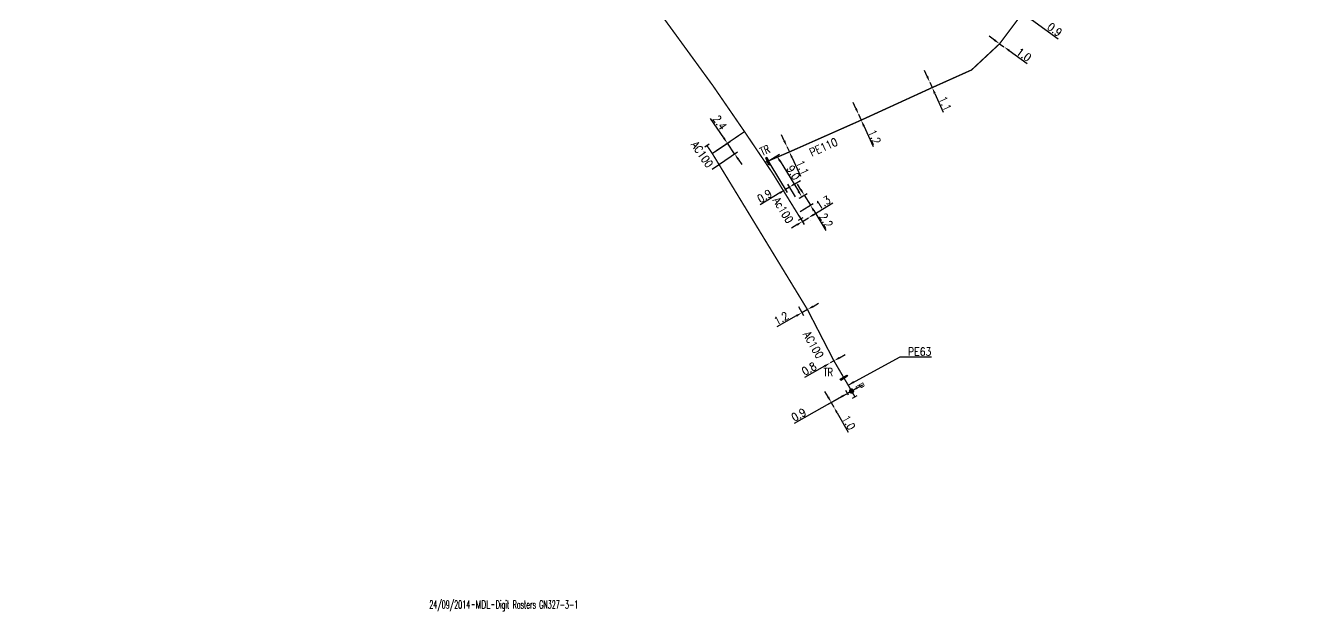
# Model space of a CAD drawing. Header units: millimetres. Extents: x 101000 to 102000, y 121011 to 122007.
# Drawn here: x 101366.3 to 101607.7, y 121012 to 121121.8 of the extents above; entities that cross this region are included whole.
import ezdxf
from ezdxf.enums import TextEntityAlignment as Align

# ---------------------------------------------------------------- set-up
doc = ezdxf.new("R2010")
doc.units = ezdxf.units.MM
doc.header["$PDMODE"] = 34
doc.linetypes.add('L_25_AP', pattern=[2000, 1000, 1000])
doc.linetypes.add('L_25_PE', pattern=[2000, 1000, 1000])
doc.layers.get('0').update_dxf_attribs({"linetype": 'CONTINUOUS'})
doc.layers.get('Defpoints').update_dxf_attribs({"linetype": 'CONTINUOUS'})
for name, color, linetype in [('L_150', 1, 'CONTINUOUS'), ('L_300', 7, 'CONTINUOUS'), ('L_340', 7, 'CONTINUOUS')]:
    doc.layers.add(name, color=color, linetype=linetype)
doc.styles.add('G_ROMANS', font='ROMANS.SHX', dxfattribs={"width": 0.75})
doc.styles.get("Standard").update_dxf_attribs({"font": 'romans.shx', "width": 0.85})
doc.dimstyles.get("Standard").update_dxf_attribs({"dimtxt": 1.5, "dimasz": 1.2, "dimexe": 0.625, "dimexo": 0.625, "dimgap": 0.25, "dimtad": 1, "dimdec": 1, "dimzin": 0, "dimdsep": 46, "dimtxsty": 'Standard', "dimcen": -0.5, "dimadec": 0, "dimazin": 0, "dimtfac": 1, "dimtdec": 1, "dimtmove": 0, "dimatfit": 3, "dimfxl": 0, "dimtolj": 1, "dimtzin": 0, "dimarcsym": 0})

# ---------------------------------------------------------------- blocks, each defined once
blk = doc.blocks.new('*D68')
at = {"layer": 'Defpoints', "color": 0, "linetype": 'Continuous', "transparency": 16777216}
for p in [(101517.3, 121051.1), (101521.11, 121053.26), (101517.79, 121050.23)]:
    blk.add_point(p, dxfattribs=at)
at = {"layer": 'L_300', "color": 0, "linetype": 'Continuous', "lineweight": -2, "transparency": 16777216}
for p, q in [((101516.71, 121052.15), (101516.12, 121053.19)), ((101520.57, 121052.95), (101516.75, 121050.79)), ((101517.3, 121051.1), (101517.79, 121050.23)), ((101518.38, 121049.19), (101520.44, 121045.54))]:
    blk.add_line(p, q, dxfattribs=at)
at = {"layer": 'L_300', "color": 0, "linetype": 'Continuous', "transparency": 16777216}
for points in [[(101516.88, 121052.25), (101516.53, 121052.05), (101517.3, 121051.1)], [(101518.55, 121049.29), (101518.21, 121049.09), (101517.79, 121050.23)]]:
    blk.add_solid(points, dxfattribs=at)
at = {"layer": 'L_300', "color": 0, "linetype": 'Continuous', "transparency": 16777216, "insert": (101520.58, 121047.33), "char_height": 1.5, "attachment_point": 5, "rotation": 299.4876}
blk.add_mtext('\\A1;1.0', dxfattribs=at)
blk = doc.blocks.new('*D69')
at = {"layer": 'Defpoints', "color": 0, "linetype": 'Continuous', "transparency": 16777216}
for p in [(101520.33, 121052.82), (101520.82, 121051.95), (101521.11, 121053.26)]:
    blk.add_point(p, dxfattribs=at)
at = {"layer": 'L_300', "color": 0, "linetype": 'Continuous', "lineweight": -2, "transparency": 16777216}
for p, q in [((101522.16, 121053.85), (101523.2, 121054.44)), ((101519.28, 121052.22), (101510.34, 121047.17)), ((101520.51, 121052.49), (101520.02, 121053.36)), ((101521.11, 121053.26), (101520.33, 121052.82)), ((101521.42, 121052.71), (101521.42, 121052.71))]:
    blk.add_line(p, q, dxfattribs=at)
at = {"layer": 'L_300', "color": 0, "linetype": 'Continuous', "transparency": 16777216}
for points in [[(101522.06, 121054.02), (101522.25, 121053.67), (101521.11, 121053.26)], [(101519.18, 121052.4), (101519.38, 121052.05), (101520.33, 121052.82)]]:
    blk.add_solid(points, dxfattribs=at)
at = {"layer": 'L_300', "color": 0, "linetype": 'Continuous', "transparency": 16777216, "insert": (101511.2, 121048.81), "char_height": 1.5, "attachment_point": 5, "rotation": 29.4812}
blk.add_mtext('\\A1;0.9', dxfattribs=at)
blk = doc.blocks.new('L_340_07')
at = {"color": 0, "linetype": 'Continuous', "const_width": 0.25, "flags": 128}
blk.add_lwpolyline([(0, 0), (1.25, 0)], dxfattribs=at)
at = {"color": 0, "linetype": 'Continuous', "flags": 128}
blk.add_lwpolyline([(1.25, -0.5), (1.25, 0.5)], dxfattribs=at)
at = {"color": 0, "linetype": 'Continuous', "style": 'G_ROMANS', "width": 0.75, "flags": 3}
for tag, p in [('DEF_LEG', (0.72, -3.47)), ('DEF_COUP', (0.72, -5.97)), ('DEF_TYPE', (0.72, -8.47))]:
    blk.add_attdef(tag, text='', height=1.2, dxfattribs=at).set_placement(p, align=Align.MIDDLE)
blk = doc.blocks.new('*D70')
at = {"layer": 'Defpoints', "color": 0, "linetype": 'Continuous', "transparency": 16777216}
for p in [(101517.1, 121058.53), (101517.1, 121058.53), (101517.8, 121058.92)]:
    blk.add_point(p, dxfattribs=at)
at = {"layer": 'L_150', "color": 0, "linetype": 'Continuous', "lineweight": -2, "transparency": 16777216}
for p, q in [((101517.8, 121058.92), (101517.1, 121058.53)), ((101518.85, 121059.51), (101519.89, 121060.1)), ((101516.06, 121057.94), (101512.25, 121055.79))]:
    blk.add_line(p, q, dxfattribs=at)
at = {"layer": 'L_150', "color": 0, "linetype": 'Continuous', "transparency": 16777216}
for points in [[(101515.96, 121058.11), (101516.16, 121057.76), (101517.1, 121058.53)], [(101518.75, 121059.68), (101518.95, 121059.34), (101517.8, 121058.92)]]:
    blk.add_solid(points, dxfattribs=at)
at = {"layer": 'L_150', "color": 0, "linetype": 'Continuous', "transparency": 16777216, "insert": (101513.14, 121057.44), "char_height": 1.5, "attachment_point": 5, "rotation": 29.3766}
blk.add_mtext('\\A1;0.8', dxfattribs=at)
blk = doc.blocks.new('L_340_19')
at = {"linetype": 'Continuous'}
blk.add_hatch(color=0, dxfattribs=at).paths.add_polyline_path([(0.125, 0.75), (-0.125, 0.75), (-0.125, -0.75), (0.125, -0.75)])
at = {"color": 0, "linetype": 'Continuous'}
blk.add_lwpolyline([(-0.125, 0.75), (0.125, 0.75), (0.125, -0.75), (-0.125, -0.75)], close=True, dxfattribs=at)
at = {"color": 0, "linetype": 'Continuous', "width": 0.75}
for tag, height, flags, p in [('TR', 1.5, 8, (0, 3)), ('DEF_LEG', 1.2, 3, (0, -5)), ('DEF_COUP', 1.2, 3, (0, -7.5)), ('DEF_TYPE', 1.2, 3, (0, -10))]:
    blk.add_attdef(tag, text='', height=height, dxfattribs=dict(at, flags=flags)).set_placement(p, align=Align.MIDDLE)
blk = doc.blocks.new('*D71')
at = {"layer": 'Defpoints', "color": 0, "linetype": 'Continuous', "transparency": 16777216}
for p in [(101510.83, 121069.64), (101511.79, 121067.94), (101512.83, 121068.54)]:
    blk.add_point(p, dxfattribs=at)
at = {"layer": 'L_150', "color": 0, "linetype": 'Continuous', "lineweight": -2, "transparency": 16777216}
for p, q in [((101511.13, 121069.1), (101512.1, 121067.4)), ((101512.83, 121068.54), (101511.79, 121067.94)), ((101513.88, 121069.13), (101514.92, 121069.72)), ((101510.74, 121067.35), (101507.1, 121065.29))]:
    blk.add_line(p, q, dxfattribs=at)
at = {"layer": 'L_150', "color": 0, "linetype": 'Continuous', "transparency": 16777216}
for points in [[(101510.64, 121067.53), (101510.84, 121067.18), (101511.79, 121067.94)], [(101513.78, 121069.3), (101513.98, 121068.95), (101512.83, 121068.54)]]:
    blk.add_solid(points, dxfattribs=at)
at = {"layer": 'L_150', "color": 0, "linetype": 'Continuous', "transparency": 16777216, "insert": (101507.91, 121066.9), "char_height": 1.5, "attachment_point": 5, "rotation": 29.5173}
blk.add_mtext('\\A1;1.2', dxfattribs=at)
blk = doc.blocks.new('*D72')
at = {"layer": 'Defpoints', "color": 0, "linetype": 'Continuous', "transparency": 16777216}
for p in [(101497.82, 121099.73), (101494.99, 121097.81), (101494.44, 121094.54)]:
    blk.add_point(p, dxfattribs=at)
at = {"layer": 'L_150', "color": 0, "linetype": 'Continuous', "lineweight": -2, "transparency": 16777216}
for p, q in [((101497.15, 121100.73), (101494.66, 121104.4)), ((101495.51, 121098.17), (101498.34, 121100.09)), ((101499.17, 121097.75), (101497.82, 121099.73)), ((101494.95, 121094.89), (101499.69, 121098.1)), ((101499.84, 121096.75), (101500.52, 121095.76))]:
    blk.add_line(p, q, dxfattribs=at)
at = {"layer": 'L_150', "color": 0, "linetype": 'Continuous', "transparency": 16777216}
for points in [[(101497.31, 121100.84), (101496.98, 121100.62), (101497.82, 121099.73)], [(101500.01, 121096.87), (101499.68, 121096.64), (101499.17, 121097.75)]]:
    blk.add_solid(points, dxfattribs=at)
at = {"layer": 'L_150', "color": 0, "linetype": 'Continuous', "transparency": 16777216, "insert": (101496.39, 121103.62), "char_height": 1.5, "attachment_point": 5, "rotation": 304.1542}
blk.add_mtext('\\A1;2.4', dxfattribs=at)
blk = doc.blocks.new('*D73')
at = {"layer": 'Defpoints', "color": 0, "linetype": 'Continuous', "transparency": 16777216}
for p in [(101510.93, 121086.61), (101511.88, 121085.05), (101513, 121085.73)]:
    blk.add_point(p, dxfattribs=at)
at = {"layer": 'L_340', "color": 0, "linetype": 'Continuous', "lineweight": -2, "transparency": 16777216}
for p, q in [((101514.02, 121086.36), (101517.59, 121088.55)), ((101511.26, 121086.08), (101512.21, 121084.52)), ((101511.88, 121085.05), (101513, 121085.73)), ((101513.32, 121085.2), (101513.32, 121085.2)), ((101510.86, 121084.42), (101509.84, 121083.8))]:
    blk.add_line(p, q, dxfattribs=at)
at = {"layer": 'L_340', "color": 0, "linetype": 'Continuous', "transparency": 16777216}
for points in [[(101510.76, 121084.59), (101510.96, 121084.25), (101511.88, 121085.05)], [(101513.92, 121086.53), (101514.12, 121086.19), (101513, 121085.73)]]:
    blk.add_solid(points, dxfattribs=at)
at = {"layer": 'L_340', "color": 0, "linetype": 'Continuous', "transparency": 16777216, "insert": (101515.79, 121088.62), "char_height": 1.5, "attachment_point": 5, "rotation": 31.492}
blk.add_mtext('\\A1;1.3', dxfattribs=at)
blk = doc.blocks.new('*D74')
at = {"layer": 'Defpoints', "color": 0, "linetype": 'Continuous', "transparency": 16777216}
for p in [(101510.89, 121089.17), (101513.39, 121088.11), (101510.93, 121086.61)]:
    blk.add_point(p, dxfattribs=at)
at = {"layer": 'L_340', "color": 0, "linetype": 'Continuous', "lineweight": -2, "transparency": 16777216}
for p, q in [((101511.61, 121091.01), (101510.98, 121092.04)), ((101511.43, 121089.49), (101512.77, 121090.32)), ((101512.24, 121089.99), (101513.39, 121088.11)), ((101511.46, 121086.94), (101513.92, 121088.44)), ((101514.01, 121087.09), (101516.3, 121083.36))]:
    blk.add_line(p, q, dxfattribs=at)
at = {"layer": 'L_340', "color": 0, "linetype": 'Continuous', "transparency": 16777216}
for points in [[(101511.78, 121091.12), (101511.44, 121090.91), (101512.24, 121089.99)], [(101514.18, 121087.2), (101513.84, 121086.99), (101513.39, 121088.11)]]:
    blk.add_solid(points, dxfattribs=at)
at = {"layer": 'L_340', "color": 0, "linetype": 'Continuous', "transparency": 16777216, "insert": (101516.32, 121085.24), "char_height": 1.5, "attachment_point": 5, "rotation": 301.4861}
blk.add_mtext('\\A1;2.2', dxfattribs=at)
blk = doc.blocks.new('L_300_12')
at = {"color": 0, "linetype": 'Continuous', "const_width": 0.497, "flags": 128}
blk.add_lwpolyline([(-0.25, 0, 1), (0.25, 0, 1)], format="xyb", close=True, dxfattribs=at)
at = {"color": 0, "linetype": 'Continuous', "style": 'G_ROMANS', "width": 0.75}
blk.add_text('P', height=1.5, dxfattribs=at).set_placement((0, 1.85), align=Align.MIDDLE)
at = {"color": 0, "linetype": 'Continuous', "style": 'G_ROMANS', "width": 0.75, "flags": 3}
for tag, p in [('DEF_LEG', (0, -5)), ('DEF_COUP', (0, -7.5)), ('DEF_TYPE', (0, -10))]:
    blk.add_attdef(tag, text='', height=1.2, dxfattribs=at).set_placement(p, align=Align.MIDDLE)
blk = doc.blocks.new('GIS_MODF')
at = {"color": 0, "linetype": 'Continuous', "flags": 128}
for points in [[(-2.18, -0.01), (-1.68, -0.01)], [(1.52, -0.01), (2.02, -0.01)]]:
    blk.add_lwpolyline(points, dxfattribs=at)
at = {"color": 0, "linetype": 'Continuous', "width": 0.5}
blk.add_attdef('DATE', text='', height=1.5, dxfattribs=at).set_placement((-2.5, -0.8), align=Align.RIGHT)
at = {"color": 0, "linetype": 'Continuous', "width": 1.771291}
blk.add_attdef('USER', text='', height=1.5, dxfattribs=at).set_placement((-1.51, -0.8), (1.28, -0.8), align=Align.FIT)
at = {"color": 0, "linetype": 'Continuous', "width": 0.5}
blk.add_attdef('DESC', (2.29, -0.8), '', height=1.5, dxfattribs=at)
blk = doc.blocks.new('*D667')
at = {"layer": 'Defpoints', "color": 0, "linetype": 'Continuous', "transparency": 16777216}
for p in [(101508.98, 121099.1), (101508.98, 121099.1), (101509.44, 121098.1)]:
    blk.add_point(p, dxfattribs=at)
at = {"layer": 'L_150', "color": 0, "linetype": 'Continuous', "lineweight": -2, "transparency": 16777216}
for p, q in [((101508.48, 121100.19), (101507.98, 121101.28)), ((101508.98, 121099.1), (101509.44, 121098.1)), ((101509.94, 121097.01), (101511.54, 121093.54))]:
    blk.add_line(p, q, dxfattribs=at)
at = {"layer": 'L_150', "color": 0, "linetype": 'Continuous', "transparency": 16777216}
for points in [[(101508.67, 121100.28), (101508.3, 121100.11), (101508.98, 121099.1)], [(101510.13, 121097.1), (101509.76, 121096.93), (101509.44, 121098.1)]]:
    blk.add_solid(points, dxfattribs=at)
at = {"layer": 'L_150', "color": 0, "linetype": 'Continuous', "transparency": 16777216, "insert": (101511.9, 121095.15), "char_height": 1.5, "attachment_point": 5, "rotation": 294.6398}
blk.add_mtext('\\A1;1.1', dxfattribs=at)
blk = doc.blocks.new('*D668')
at = {"layer": 'Defpoints', "color": 0, "linetype": 'Continuous', "transparency": 16777216}
for p in [(101522.42, 121105.16), (101522.42, 121105.16), (101522.91, 121104.07)]:
    blk.add_point(p, dxfattribs=at)
at = {"layer": 'L_150', "color": 0, "linetype": 'Continuous', "lineweight": -2, "transparency": 16777216}
for p, q in [((101521.93, 121106.25), (101521.43, 121107.35)), ((101522.42, 121105.16), (101522.91, 121104.07)), ((101523.41, 121102.97), (101525.13, 121099.15))]:
    blk.add_line(p, q, dxfattribs=at)
at = {"layer": 'L_150', "color": 0, "linetype": 'Continuous', "transparency": 16777216}
for points in [[(101522.11, 121106.34), (101521.74, 121106.17), (101522.42, 121105.16)], [(101523.59, 121103.05), (101523.22, 121102.89), (101522.91, 121104.07)]]:
    blk.add_solid(points, dxfattribs=at)
at = {"layer": 'L_150', "color": 0, "linetype": 'Continuous', "transparency": 16777216, "insert": (101525.43, 121100.93), "char_height": 1.5, "attachment_point": 5, "rotation": 294.2812}
blk.add_mtext('\\A1;1.2', dxfattribs=at)
blk = doc.blocks.new('*D669')
at = {"layer": 'Defpoints', "color": 0, "linetype": 'Continuous', "transparency": 16777216}
for p in [(101535.77, 121111.17), (101535.77, 121111.17), (101536.22, 121110.17)]:
    blk.add_point(p, dxfattribs=at)
at = {"layer": 'L_150', "color": 0, "linetype": 'Continuous', "lineweight": -2, "transparency": 16777216}
for p, q in [((101535.28, 121112.27), (101534.78, 121113.36)), ((101535.77, 121111.17), (101536.22, 121110.17)), ((101536.71, 121109.07), (101538.28, 121105.59))]:
    blk.add_line(p, q, dxfattribs=at)
at = {"layer": 'L_150', "color": 0, "linetype": 'Continuous', "transparency": 16777216}
for points in [[(101535.46, 121112.35), (101535.09, 121112.19), (101535.77, 121111.17)], [(101536.89, 121109.16), (101536.53, 121108.99), (101536.22, 121110.17)]]:
    blk.add_solid(points, dxfattribs=at)
at = {"layer": 'L_150', "color": 0, "linetype": 'Continuous', "transparency": 16777216, "insert": (101538.65, 121107.19), "char_height": 1.5, "attachment_point": 5, "rotation": 294.1884}
blk.add_mtext('\\A1;1.1', dxfattribs=at)
blk = doc.blocks.new('*D670')
at = {"layer": 'Defpoints', "color": 0, "linetype": 'Continuous', "transparency": 16777216}
for p in [(101548.86, 121118.39), (101549.67, 121117.81), (101549.67, 121117.81)]:
    blk.add_point(p, dxfattribs=at)
at = {"layer": 'L_150', "color": 0, "linetype": 'Continuous', "lineweight": -2, "transparency": 16777216}
for p, q in [((101547.89, 121119.09), (101546.91, 121119.79)), ((101548.86, 121118.39), (101549.67, 121117.81)), ((101550.65, 121117.11), (101554.05, 121114.67))]:
    blk.add_line(p, q, dxfattribs=at)
at = {"layer": 'L_150', "color": 0, "linetype": 'Continuous', "transparency": 16777216}
for points in [[(101548, 121119.25), (101547.77, 121118.93), (101548.86, 121118.39)], [(101550.77, 121117.27), (101550.53, 121116.95), (101549.67, 121117.81)]]:
    blk.add_solid(points, dxfattribs=at)
at = {"layer": 'L_150', "color": 0, "linetype": 'Continuous', "transparency": 16777216, "insert": (101553.42, 121116.35), "char_height": 1.5, "attachment_point": 5, "rotation": 324.3628}
blk.add_mtext('\\A1;1.0', dxfattribs=at)
blk = doc.blocks.new('*D671')
at = {"layer": 'Defpoints', "color": 0, "linetype": 'Continuous', "transparency": 16777216}
for p in [(101553.15, 121124.12), (101553.85, 121123.63), (101553.85, 121123.63)]:
    blk.add_point(p, dxfattribs=at)
at = {"layer": 'L_150', "color": 0, "linetype": 'Continuous', "lineweight": -2, "transparency": 16777216}
for p, q in [((101552.18, 121124.82), (101551.2, 121125.51)), ((101552.79, 121123.61), (101552.79, 121123.61)), ((101553.15, 121124.12), (101553.85, 121123.63)), ((101553.48, 121123.12), (101553.48, 121123.12)), ((101554.82, 121122.93), (101559.87, 121119.33))]:
    blk.add_line(p, q, dxfattribs=at)
at = {"layer": 'L_150', "color": 0, "linetype": 'Continuous', "transparency": 16777216}
for points in [[(101552.29, 121124.98), (101552.06, 121124.65), (101553.15, 121124.12)], [(101554.94, 121123.09), (101554.71, 121122.77), (101553.85, 121123.63)]]:
    blk.add_solid(points, dxfattribs=at)
at = {"layer": 'L_150', "color": 0, "linetype": 'Continuous', "transparency": 16777216, "insert": (101559.19, 121121.05), "char_height": 1.5, "attachment_point": 5, "rotation": 324.5043}
blk.add_mtext('\\A1;0.9', dxfattribs=at)
blk = doc.blocks.new('*D690')
at = {"layer": 'Defpoints', "color": 0, "linetype": 'Continuous', "transparency": 16777216}
for p in [(101505.43, 121096.37), (101511.77, 121089.7), (101511.89, 121089.77)]:
    blk.add_point(p, dxfattribs=at)
at = {"layer": 'L_340', "color": 0, "linetype": 'Continuous', "lineweight": -2, "transparency": 16777216}
for p, q in [((101505.96, 121096.7), (101507.6, 121097.7)), ((101507.69, 121096.35), (101511.14, 121090.73)), ((101511.35, 121089.45), (101511.24, 121089.38))]:
    blk.add_line(p, q, dxfattribs=at)
at = {"layer": 'L_340', "color": 0, "linetype": 'Continuous', "transparency": 16777216}
for points in [[(101507.87, 121096.46), (101507.52, 121096.25), (101507.07, 121097.38)], [(101511.31, 121090.83), (101510.97, 121090.62), (101511.77, 121089.7)]]:
    blk.add_solid(points, dxfattribs=at)
at = {"layer": 'L_340', "color": 0, "linetype": 'Continuous', "transparency": 16777216, "insert": (101510.18, 121094.22), "char_height": 1.5, "attachment_point": 5, "rotation": 301.4826}
blk.add_mtext('\\A1;9.0', dxfattribs=at)
blk = doc.blocks.new('*D691')
at = {"layer": 'Defpoints', "color": 0, "linetype": 'Continuous', "transparency": 16777216}
for p in [(101505.43, 121096.37), (101509.46, 121091.51), (101510.89, 121089.17)]:
    blk.add_point(p, dxfattribs=at)
at = {"layer": 'L_340', "color": 0, "linetype": 'Continuous', "lineweight": -2, "transparency": 16777216}
for p, q in [((101505.75, 121095.84), (101509.02, 121090.51)), ((101510.57, 121089.7), (101509.13, 121092.04)), ((101510.48, 121092.14), (101511.5, 121092.76)), ((101507.67, 121090.41), (101503.99, 121088.16)), ((101509.46, 121091.51), (101508.69, 121091.04))]:
    blk.add_line(p, q, dxfattribs=at)
at = {"layer": 'L_340', "color": 0, "linetype": 'Continuous', "transparency": 16777216}
for points in [[(101510.38, 121092.31), (101510.59, 121091.97), (101509.46, 121091.51)], [(101507.56, 121090.59), (101507.77, 121090.24), (101508.69, 121091.04)]]:
    blk.add_solid(points, dxfattribs=at)
at = {"layer": 'L_340', "color": 0, "linetype": 'Continuous', "transparency": 16777216, "insert": (101504.79, 121089.83), "char_height": 1.5, "attachment_point": 5, "rotation": 31.4768}
blk.add_mtext('\\A1;0.9', dxfattribs=at)

msp = doc.modelspace()

# ---------------------------------------------------------------- linework, layer by layer
at = {"layer": 'L_150', "linetype": 'L_25_AP', "const_width": 0.25, "flags": 128}
for points in [[(101510.93, 121086.61), (101506.35, 121094.03), (101501.03, 121101.91), (101495.13, 121110.49), (101486.18, 121122.78), (101477.81, 121134.06), (101473.01, 121140.54), (101469.08, 121145.89), (101468.67, 121146.46), (101464.3, 121152.37), (101460.66, 121157.19), (101457.02, 121161.99), (101453.41, 121166.82), (101450.36, 121170.9), (101444.78, 121179.33), (101441.5, 121184.93), (101436.09, 121195.21), (101430.47, 121206.11), (101419.09, 121228.36), (101411.17, 121243.68), (101406.14, 121253.29), (101404.41, 121256.56), (101397.86, 121268.88), (101394.58, 121276.71), (101391.66, 121284.92), (101389.63, 121291.21), (101387.12, 121299.95), (101385.87, 121304.84), (101384.92, 121308.8), (101383.71, 121314.14), (101383.49, 121315.13), (101383.31, 121315.95), (101381, 121326.38), (101376.1, 121349.34), (101373.56, 121361.2), (101371.34, 121376.18), (101370.79, 121379.93), (101368.3, 121400.31), (101367.13, 121412.68), (101366.43, 121424.66), (101366.39, 121425.36)], [(101494.99, 121097.81), (101501.03, 121101.91)], [(101519.59, 121055.86), (101517.8, 121058.92), (101512.83, 121068.54), (101494.99, 121097.81), (101494.71, 121098.23)]]:
    msp.add_lwpolyline(points, dxfattribs=at)
at = {"layer": 'L_150', "linetype": 'L_25_PE', "flags": 128}
msp.add_lwpolyline([(101504.91, 121096.15, 0.25, 0.25, 0), (101509.44, 121098.1, 0.25, 0.25, 0), (101522.91, 121104.07, 0.25, 0.25, 0), (101536.22, 121110.17, 0.25, 0.25, 0), (101543.6, 121113.48, 0.25, 0.25, 0), (101548.86, 121118.39, 0.25, 0.25, 0), (101553.15, 121124.12, 0.25, 0.25, 0), (101557.12, 121129.48, 0.25, 0.25, 0), (101565.32, 121140.71, 0.25, 0.25, 0), (101573.12, 121151.15, 0.25, 0.25, 0), (101579.44, 121159.04, 0.25, 0.25, 0), (101581.21, 121160.47, 0.25, 0.25, 0), (101585.81, 121162.3, 0.25, 0.25, 0), (101598.53, 121165.38, 0.25, 0.25, 0), (101605.73, 121165.95, 0.25, 0.25, 0), (101605.83, 121165.96, 0.25, 0.25, 0), (101607.54, 121166.1, 0, 0, 0)], format="xyseb", dxfattribs=at)
at = {"layer": 'L_150', "linetype": 'L_25_PE', "const_width": 0.25, "flags": 128}
msp.add_lwpolyline([(101519.72, 121055.64), (101521.11, 121053.26)], dxfattribs=at)

# ---------------------------------------------------------------- block references
at = {"layer": 'L_150', "linetype": 'Continuous'}
ref = msp.add_blockref('GIS_MODF', (101452.1, 121013.25), dxfattribs=at)
ref.add_attrib('DATE', '24/09/2014', dxfattribs={"layer": '0', "color": 0, "linetype": 'Continuous', "height": 1.5, "width": 0.5}).set_placement((101449.6, 121012.45), align=Align.RIGHT)
ref.add_attrib('USER', 'MDL', dxfattribs={"layer": '0', "color": 0, "linetype": 'Continuous', "height": 1.5, "width": 0.638826}).set_placement((101450.59, 121012.45), (101453.38, 121012.45), align=Align.FIT)
ref.add_attrib('DESC', 'Digit Rasters GN327-3-1', (101454.39, 121012.45), dxfattribs={"layer": '0', "color": 0, "linetype": 'Continuous', "height": 1.5, "width": 0.5})
at = {"layer": 'L_300', "rotation": 299.4811944954179}
msp.add_blockref('L_300_12', (101521.11, 121053.26), dxfattribs=at)
at = {"layer": 'L_340'}
for p, rotation in [((101494.71, 121098.23), 124.154156161578), ((101510.93, 121086.61), 302.1011879799126), ((101521.11, 121053.26), 299.4811944954942)]:
    msp.add_blockref('L_340_07', p, dxfattribs=dict(at, rotation=rotation))
ref = msp.add_blockref('L_340_19', (101505.43, 121096.37), dxfattribs=dict(at, rotation=23.31709153310447))
ref.add_attrib('TR', 'TR', dxfattribs={"layer": '0', "color": 0, "linetype": 'Continuous', "height": 1.5, "rotation": 23.3171, "width": 0.75, "flags": 8}).set_placement((101504.86, 121098.41), align=Align.MIDDLE)
ref = msp.add_blockref('L_340_19', (101519.66, 121055.75), dxfattribs=dict(at, rotation=300.2933155554956))
ref.add_attrib('TR', 'TR', dxfattribs={"layer": '0', "color": 0, "linetype": 'Continuous', "height": 1.5, "width": 0.75, "flags": 8}).set_placement((101516.73, 121056.77), align=Align.MIDDLE)

# ---------------------------------------------------------------- texts
at = {"layer": 'L_150', "linetype": 'Continuous', "width": 0.85}
for s, rotation, p in [('AC100', 304.1542, (101493.1, 121097.64)), ('PE110', 23.7557, (101515.85, 121099.01)), ('Ac100', 301.3791, (101508.28, 121087.19)), ('AC100', 299.4386, (101513.95, 121061.91))]:
    msp.add_text(s, height=1.5, rotation=rotation, dxfattribs=at).set_placement(p, align=Align.MIDDLE)
at = {"layer": 'L_150', "linetype": 'Continuous', "insert": (101531.69, 121059.9), "char_height": 1.5, "attachment_point": 7}
msp.add_mtext('PE63', dxfattribs=at)

# ---------------------------------------------------------------- dimensions: what is measured, and where the dimension line sits
at = {"layer": 'L_150', "linetype": 'Continuous'}
for base, p1, p2, angle, text, picture, middle in [((101553.85, 121123.63), (101553.15, 121124.12), (101553.85, 121123.63), 144.5043, '0.9', '*D671', (101558.61, 121120.23)), ((101549.67, 121117.81), (101548.86, 121118.39), (101549.67, 121117.81), 144.3628, '1.0', '*D670', (101552.84, 121115.54)), ((101535.77, 121111.17), (101536.22, 121110.17), (101535.77, 121111.17), 294.1884, '1.1', '*D669', (101537.74, 121106.78)), ((101522.42, 121105.16), (101522.91, 121104.07), (101522.42, 121105.16), 294.2812, '1.2', '*D668', (101524.51, 121100.52)), ((101508.98, 121099.1), (101509.44, 121098.1), (101508.98, 121099.1), 294.6398, '1.1', '*D667', (101510.99, 121094.73))]:
    dim = msp.add_linear_dim(base=base, p1=p1, p2=p2, angle=angle, text=text, dimstyle='Standard', dxfattribs=at)
    dim.commit()
    dim.dimension.update_dxf_attribs({"geometry": picture, "text_midpoint": middle, "dimtype": 160})
for base, p1, p2, angle, picture, middle in [((101497.82, 121099.73), (101494.44, 121094.54), (101494.99, 121097.81), 124.1542, '*D72', (101495.56, 121103.06)), ((101511.79, 121067.94), (101512.83, 121068.54), (101510.83, 121069.64), 209.5173, '*D71', (101508.4, 121066.02)), ((101517.1, 121058.53), (101517.8, 121058.92), (101517.1, 121058.53), 209.3766, '*D70', (101513.63, 121056.57))]:
    dim = msp.add_linear_dim(base=base, p1=p1, p2=p2, angle=angle, dimstyle='Standard', dxfattribs=at)
    dim.commit()
    dim.dimension.update_dxf_attribs({"geometry": picture, "text_midpoint": middle, "dimtype": 160})
at = {"layer": 'L_300', "linetype": 'Continuous'}
for base, p1, p2, angle, picture, middle in [((101520.33, 121052.82), (101521.11, 121053.26), (101520.82, 121051.95), 209.4812, '*D69', (101511.69, 121047.93)), ((101517.3, 121051.1), (101517.79, 121050.23), (101521.11, 121053.26), 119.4876, '*D68', (101519.71, 121046.84))]:
    dim = msp.add_linear_dim(base=base, p1=p1, p2=p2, angle=angle, dimstyle='Standard', dxfattribs=at)
    dim.commit()
    dim.dimension.update_dxf_attribs({"geometry": picture, "text_midpoint": middle, "dimtype": 160})
at = {"layer": 'L_340', "linetype": 'Continuous'}
for base, p2, angle, text, picture, middle in [((101511.77, 121089.7), (101511.89, 121089.77), 121.4826, '9.0', '*D690', (101509.32, 121093.69)), ((101509.46, 121091.51), (101510.89, 121089.17), 211.4768, '0.9', '*D691', (101505.32, 121088.98))]:
    dim = msp.add_linear_dim(base=base, p1=(101505.43, 121096.37), p2=p2, angle=angle, text=text, dimstyle='Standard', dxfattribs=at)
    dim.commit()
    dim.dimension.update_dxf_attribs({"geometry": picture, "text_midpoint": middle, "dimtype": 160})
for base, p1, angle, picture, middle in [((101513.39, 121088.11), (101510.89, 121089.17), 301.4861, '*D74', (101515.47, 121084.72)), ((101511.88, 121085.05), (101513, 121085.73), 211.492, '*D73', (101516.32, 121087.77))]:
    dim = msp.add_linear_dim(base=base, p1=p1, p2=(101510.93, 121086.61), angle=angle, dimstyle='Standard', dxfattribs=at)
    dim.commit()
    dim.dimension.update_dxf_attribs({"geometry": picture, "text_midpoint": middle, "dimtype": 160})

# ---------------------------------------------------------------- leaders
at = {"layer": 'L_150', "linetype": 'Continuous', "annotation_type": 0, "has_hookline": 1, "hookline_direction": 0, "text_width": 4.43}
msp.add_leader([(101520.46, 121054.38), (101530.24, 121059.65), (101531.44, 121059.65)], dimstyle='Standard', override={"dimgap": 0.25, "dimtad": 1}, dxfattribs=at)

doc.saveas('drawing.dxf')
